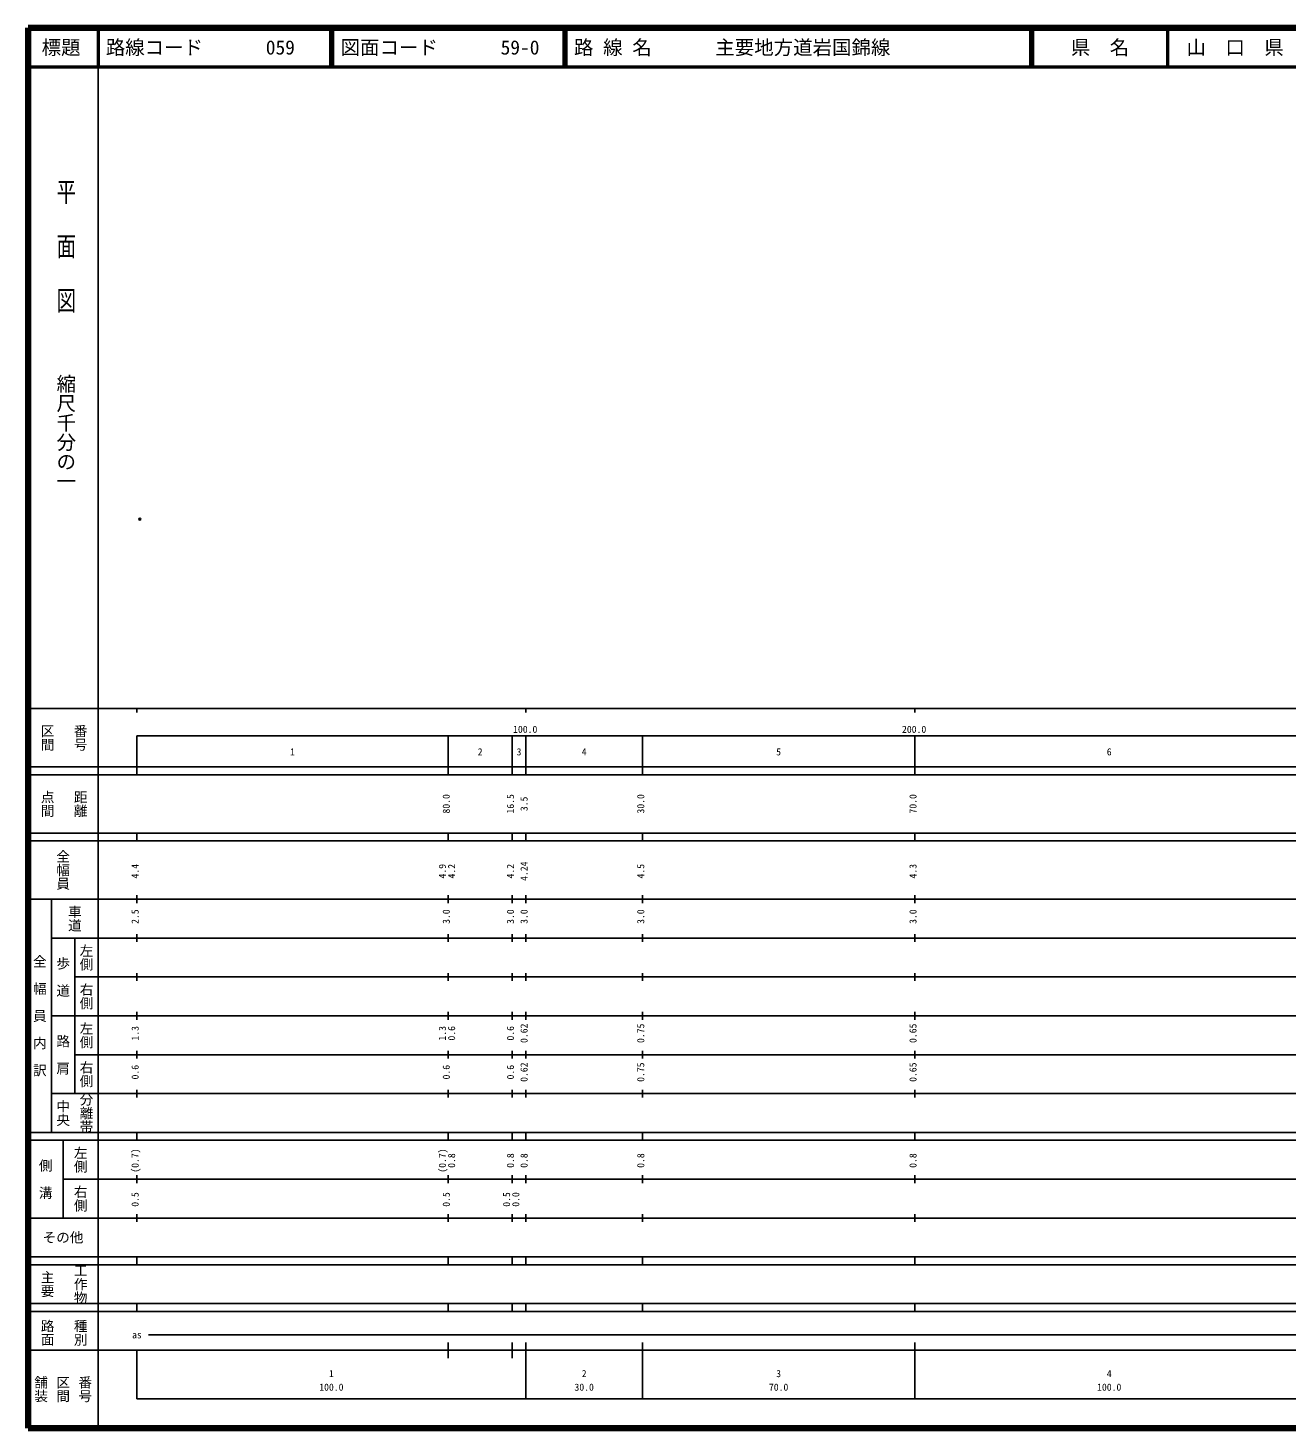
# Model space of a CAD drawing. Units: millimetres on the paper. Extents: x 40 to 680, y 20 to 380.
# Drawn here: x 40 to 363.7, y 20 to 380 of the extents above; entities that cross this region are included whole.
import ezdxf
from ezdxf.enums import TextEntityAlignment as Align

# ---------------------------------------------------------------- set-up
doc = ezdxf.new("R2010")
doc.units = ezdxf.units.MM
doc.header["$PDMODE"] = 32
doc.header["$PDSIZE"] = 0.5
doc.layers.add('M-OTRS', color=6, linetype='Continuous')
doc.layers.add('M-TTL-TXT', color=7, linetype='Continuous')
for name, color, linetype, lineweight in [('M-TTL', 2, 'Continuous', 140), ('M-TTL-BAND', 7, 'Continuous', 25), ('M-TTL-LINE', 7, 'Continuous', 50)]:
    doc.layers.add(name, color=color, linetype=linetype, lineweight=lineweight)
doc.styles.add('@ＭＳ ゴシック', font='')
doc.styles.add('ＭＳ ゴシック', font='')
doc.styles.get('@ＭＳ ゴシック').set_extended_font_data('@MS Gothic')
doc.styles.get('ＭＳ ゴシック').set_extended_font_data('MS Gothic')

msp = doc.modelspace()

# ---------------------------------------------------------------- linework, layer by layer
at = {"layer": 'M-OTRS'}
msp.add_point((68.745, 253.68), dxfattribs=at)
at = {"layer": 'M-TTL'}
for p, q in [((40, 380), (40, 20)), ((680, 380), (40, 380)), ((40, 20), (680, 20))]:
    msp.add_line(p, q, dxfattribs=at)
at = {"layer": 'M-TTL-BAND'}
for p, q in [((58, 370), (58, 20)), ((40, 205), (579, 205)), ((68, 205), (68, 204)), ((168, 205), (168, 204)), ((268, 205), (268, 204)), ((68, 198), (579, 198)), ((68, 198), (68, 188)), ((148, 188), (148, 198)), ((164.5, 188), (164.5, 198)), ((168, 188), (168, 198)), ((198, 188), (198, 198)), ((268, 188), (268, 198)), ((40, 190), (579, 190)), ((40, 188), (579, 188)), ((40, 173), (579, 173)), ((68, 171), (68, 173)), ((148, 171), (148, 173)), ((164.5, 171), (164.5, 173)), ((168, 171), (168, 173)), ((198, 171), (198, 173)), ((268, 171), (268, 173)), ((40, 171), (579, 171)), ((40, 156), (579, 156)), ((46, 96), (46, 156)), ((68, 155), (68, 157)), ((148, 155), (148, 157)), ((164.5, 155), (164.5, 157)), ((168, 155), (168, 157)), ((198, 155), (198, 157)), ((268, 155), (268, 157)), ((46, 146), (579, 146)), ((52, 146), (52, 106)), ((68, 145), (68, 147)), ((148, 145), (148, 147)), ((164.5, 145), (164.5, 147)), ((168, 145), (168, 147)), ((198, 145), (198, 147)), ((268, 145), (268, 147)), ((68, 135), (68, 137)), ((148, 135), (148, 137)), ((164.5, 135), (164.5, 137)), ((168, 135), (168, 137)), ((198, 135), (198, 137)), ((268, 135), (268, 137)), ((52, 136), (579, 136)), ((46, 126), (579, 126)), ((68, 125), (68, 127)), ((148, 125), (148, 127)), ((164.5, 125), (164.5, 127)), ((168, 125), (168, 127)), ((198, 125), (198, 127)), ((268, 125), (268, 127)), ((52, 116), (579, 116)), ((68, 115), (68, 117)), ((148, 115), (148, 117)), ((164.5, 115), (164.5, 117)), ((168, 115), (168, 117)), ((198, 115), (198, 117)), ((268, 115), (268, 117)), ((46, 106), (579, 106)), ((68, 105), (68, 107)), ((148, 105), (148, 107)), ((164.5, 105), (164.5, 107)), ((168, 105), (168, 107)), ((198, 105), (198, 107)), ((268, 105), (268, 107)), ((40, 96), (579, 96)), ((40, 94), (579, 94)), ((49, 94), (49, 74)), ((68, 94), (68, 96)), ((148, 94), (148, 96)), ((164.5, 94), (164.5, 96)), ((168, 94), (168, 96)), ((198, 94), (198, 96)), ((268, 94), (268, 96)), ((49, 84), (579, 84)), ((68, 83), (68, 85)), ((148, 83), (148, 85)), ((164.5, 83), (164.5, 85)), ((168, 83), (168, 85)), ((198, 83), (198, 85)), ((268, 83), (268, 85)), ((40, 74), (579, 74)), ((68, 73), (68, 75)), ((148, 73), (148, 75)), ((164.5, 73), (164.5, 75)), ((168, 73), (168, 75)), ((198, 73), (198, 75)), ((268, 73), (268, 75)), ((40, 64), (579, 64)), ((40, 62), (579, 62)), ((68, 62), (68, 64)), ((148, 62), (148, 64)), ((164.5, 62), (164.5, 64)), ((168, 62), (168, 64)), ((198, 62), (198, 64)), ((268, 62), (268, 64)), ((40, 52), (579, 52)), ((68, 50), (68, 52)), ((148, 50), (148, 52)), ((164.5, 50), (164.5, 52)), ((168, 50), (168, 52)), ((198, 50), (198, 52)), ((268, 50), (268, 52)), ((40, 50), (579, 50)), ((71, 44), (565, 44)), ((40, 40), (579, 40)), ((68, 40), (68, 27.5)), ((148, 38), (148, 42)), ((164.5, 38), (164.5, 42)), ((168, 27.5), (168, 42)), ((198, 27.5), (198, 42)), ((268, 27.5), (268, 42)), ((68, 27.5), (579, 27.5))]:
    msp.add_line(p, q, dxfattribs=at)
at = {"layer": 'M-TTL-LINE'}
for p, q in [((58, 380), (58, 370)), ((117.75, 380), (117.75, 370)), ((118.25, 380), (118.25, 370)), ((177.75, 380), (177.75, 370)), ((178.25, 380), (178.25, 370)), ((297.75, 380), (297.75, 370)), ((298.25, 380), (298.25, 370)), ((333, 380), (333, 370)), ((40, 370), (680, 370))]:
    msp.add_line(p, q, dxfattribs=at)

# ---------------------------------------------------------------- texts
at = {"layer": 'M-TTL-BAND', "style": '@ＭＳ ゴシック', "width": 1.4}
msp.add_text('平  面  図', height=3.666, rotation=270, dxfattribs=at).set_placement((49.777, 306.475), align=Align.MIDDLE_RIGHT)
at = {"layer": 'M-TTL-BAND', "style": '@ＭＳ ゴシック'}
msp.add_text('縮尺千分の一', height=3.666, rotation=270, dxfattribs=at).set_placement((49.777, 261.03), align=Align.MIDDLE_RIGHT)
for s, p in [('区間', (45, 197.5)), ('番号', (53.5, 197.5)), ('点間', (45, 180.5)), ('距離', (53.5, 180.5)), ('全幅員', (49, 163.5)), ('車道', (52, 151)), ('左側', (55, 141)), ('全\u3000幅\u3000員\u3000内\u3000訳', (43, 126)), ('歩\u3000道', (49, 136)), ('右側', (55, 131)), ('左側', (55, 121)), ('路\u3000肩', (49, 116)), ('右側', (55, 111)), ('分離帯', (55, 101)), ('中央', (49, 101)), ('左側', (53.5, 89)), ('側\u3000溝', (44.5, 84)), ('右側', (53.5, 79)), ('工作物', (53.5, 57)), ('主要', (45, 57)), ('路面', (45, 44.5)), ('種別', (53.5, 44.5)), ('舗装', (43.333, 30)), ('区間', (49, 30)), ('番号', (54.667, 30))]:
    msp.add_text(s, height=2.566, rotation=270, dxfattribs=at).set_placement(p, align=Align.MIDDLE_CENTER)
at = {"layer": 'M-TTL-BAND', "style": 'ＭＳ ゴシック'}
for s, p in [('100.0', (167.844, 198.195)), ('200.0', (267.844, 198.195)), ('1', (108, 192.405)), ('2', (156.25, 192.405)), ('3', (166.25, 192.405)), ('4', (183, 192.405)), ('5', (233, 192.405)), ('6', (318, 192.405)), ('as', (68, 42.5)), ('1', (118, 32.523)), ('2', (183, 32.523)), ('3', (233, 32.523)), ('4', (318, 32.523)), ('100.0', (118, 29.033)), ('30.0', (183, 29.033)), ('70.0', (233, 29.033)), ('100.0', (318, 29.033))]:
    msp.add_text(s, height=1.833, dxfattribs=at).set_placement(p, align=Align.BOTTOM_CENTER)
for s, p in [('80.0', (149, 180.5)), ('16.5', (165.5, 180.5)), ('3.5', (169, 180.5)), ('30.0', (199, 180.5)), ('70.0', (269, 180.5)), ('4.4', (69, 163.174)), ('4.9', (148, 163.174)), ('4.2', (150.37, 163.174)), ('4.2', (165.5, 163.174)), ('4.24', (169, 163.174)), ('4.5', (199, 163.174)), ('4.3', (269, 163.174)), ('2.5', (69, 151.5)), ('3.0', (149, 151.5)), ('3.0', (165.5, 151.5)), ('3.0', (169, 151.5)), ('3.0', (199, 151.5)), ('3.0', (269, 151.5)), ('1.3', (69, 121.5)), ('1.3', (148, 121.5)), ('0.6', (150.37, 121.5)), ('0.6', (165.5, 121.5)), ('0.62', (169, 121.5)), ('0.75', (199, 121.5)), ('0.65', (269, 121.5)), ('0.6', (69, 111.5)), ('0.6', (149, 111.5)), ('0.6', (165.5, 111.5)), ('0.62', (169, 111.5)), ('0.75', (199, 111.5)), ('0.65', (269, 111.5)), ('(0.7)', (69, 88.764)), ('(0.7)', (148, 88.764)), ('0.8', (150.37, 88.764)), ('0.8', (165.5, 88.764)), ('0.8', (169, 88.764)), ('0.8', (199, 88.764)), ('0.8', (269, 88.764)), ('0.5', (69, 78.764)), ('0.5', (149, 78.764)), ('0.5', (164.5, 78.764)), ('0.0', (166.87, 78.764))]:
    msp.add_text(s, height=1.833, rotation=90, dxfattribs=at).set_placement(p, align=Align.BOTTOM_CENTER)
msp.add_text('その他', height=2.566, dxfattribs=at).set_placement((49, 69), align=Align.MIDDLE_CENTER)
at = {"layer": 'M-TTL-TXT', "style": 'ＭＳ ゴシック'}
for s, p in [('標題', (48.5, 375)), ('県\u3000名', (315.625, 375)), ('山\u3000口\u3000県', (350.375, 375))]:
    msp.add_text(s, height=3.666, dxfattribs=at).set_placement(p, align=Align.MIDDLE_CENTER)
for s, p in [('路線コード', (60, 375)), ('059', (101.142, 375)), ('図面コード', (120.38, 375)), ('59-0', (161.521, 375)), ('路 線 名', (180.38, 375)), ('主要地方道岩国錦線', (216.734, 375))]:
    msp.add_text(s, height=3.666, dxfattribs=at).set_placement(p, align=Align.MIDDLE_LEFT)

doc.saveas('drawing.dxf')
